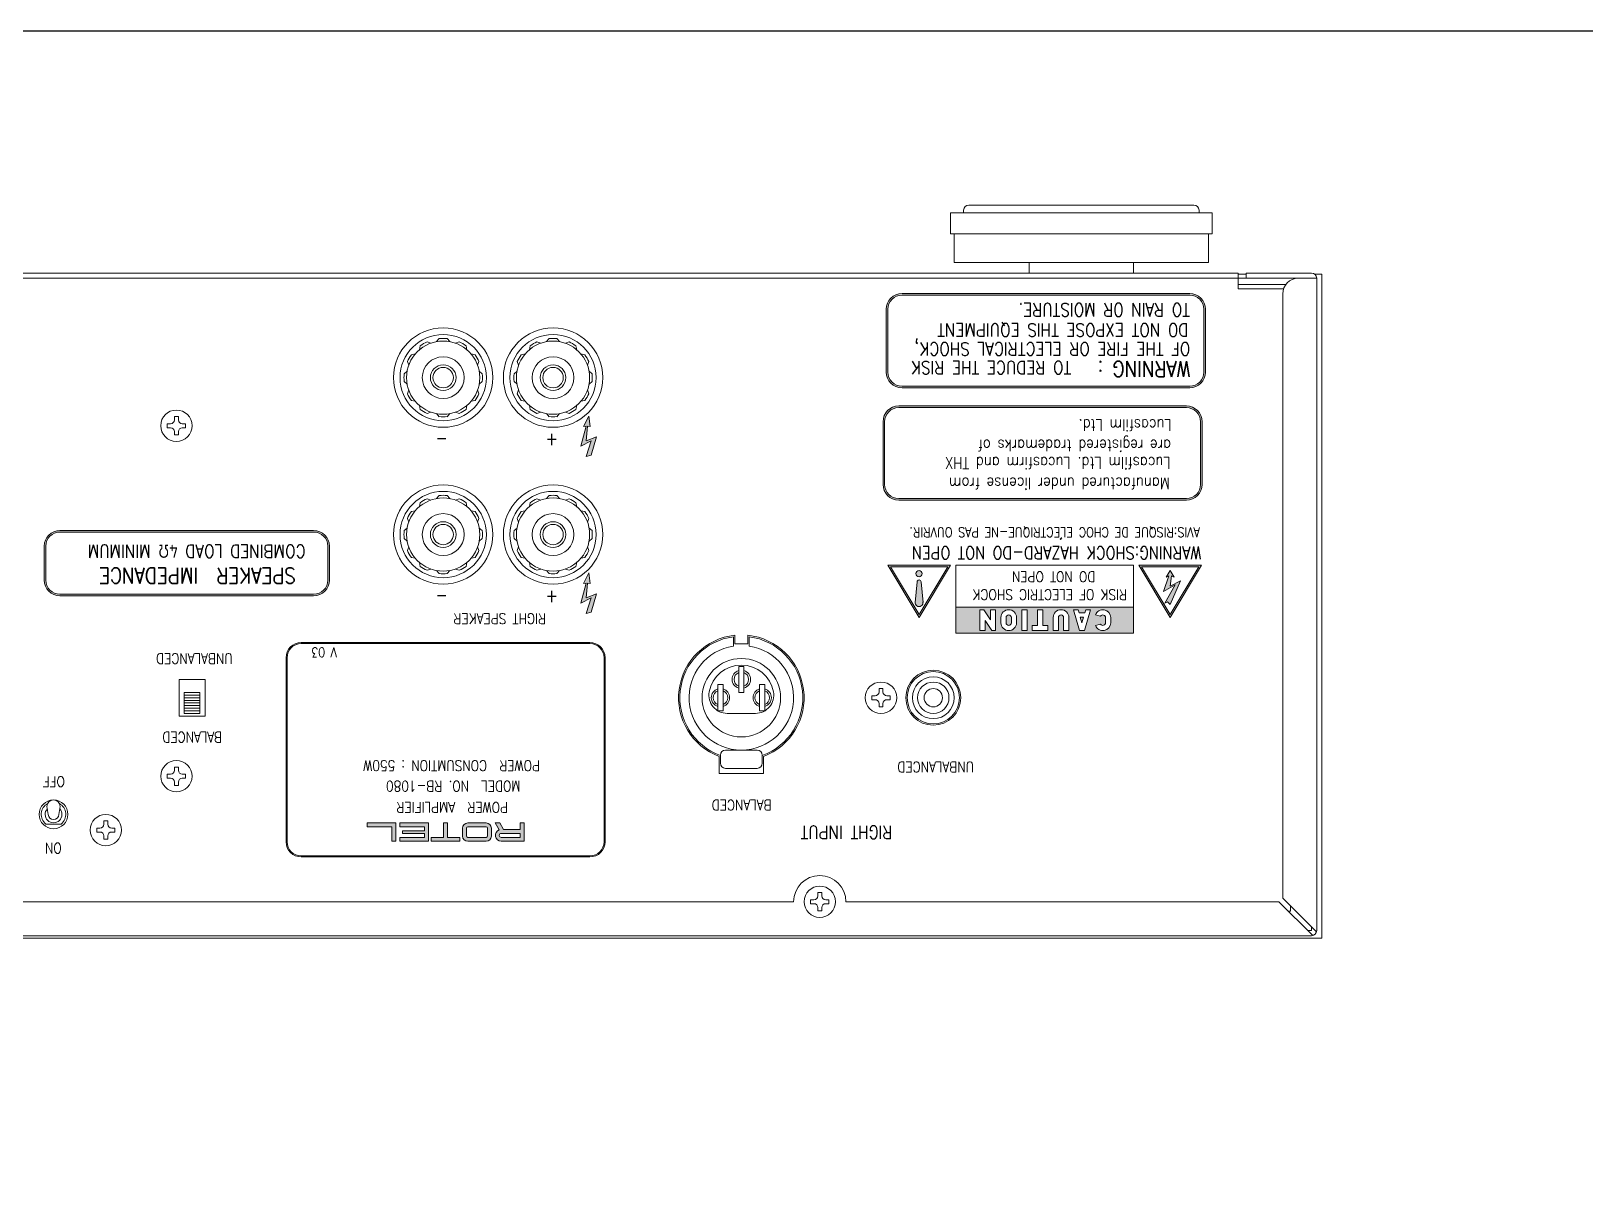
# Model space of a CAD drawing. Header units: millimetres. Extents: x 0 to 1200, y 0 to 900.
# Drawn here: x 462.7 to 759.8, y 681.3 to 900 of the extents above; entities that cross this region are included whole.
import ezdxf

# ---------------------------------------------------------------- set-up
doc = ezdxf.new("R2010")
doc.units = ezdxf.units.MM
for name, color, linetype, lineweight in [('Bottom Chassis', 123, 'Continuous', 13), ('Foot', 2, 'Continuous', 13), ('Hs Panel', 6, 'Continuous', 15), ('Pin Jack', 53, 'Continuous', 13), ('Rear Chassis', 72, 'Continuous', 9), ('Screw', 253, 'Continuous', 13), ('Slide Switch', 40, 'Continuous', 13), ('Speaker Terminal', 135, 'Continuous', 13), ('Title', 7, 'Continuous', 15), ('Upper Cover', 7, 'Continuous', 15)]:
    doc.layers.add(name, color=color, linetype=linetype, lineweight=lineweight)
doc.styles.get("Standard").update_dxf_attribs({"font": 'romans.shx', "width": 0.85, "height": 4, "bigfont": 'bigfont.shx'})

msp = doc.modelspace()

# ---------------------------------------------------------------- hatches: boundary and pattern name
at = {"layer": 'Title', "linetype": 'Continuous'}
h = msp.add_hatch(color=256, dxfattribs=at)
h.paths.add_polyline_path([(684.217, 831.802, 0.4142136), (687.217, 834.802), (687.217, 846.802, 0.4142136), (684.217, 849.802), (629.217, 849.802, 0.4142136), (626.217, 846.802), (626.217, 834.802, 0.4142136), (629.217, 831.802)])
h.paths.add_polyline_path([(629.217, 832.102, -0.4142136), (626.517, 834.802), (626.517, 846.802, -0.4142136), (629.217, 849.502), (684.217, 849.502, -0.4142136), (686.917, 846.802), (686.917, 834.802, -0.4142136), (684.217, 832.102)], flags=16)
h.paths.add_polyline_path([(684.891, 844.823), (648.75, 844.823), (648.75, 848.573), (684.891, 848.573)], flags=8)
h.paths.add_polyline_path([(684.594, 840.971), (631.899, 840.971), (631.899, 844.959), (684.594, 844.959)], flags=8)
h.paths.add_polyline_path([(684.965, 837.341), (627.554, 837.341), (627.554, 841.567), (684.965, 841.567)], flags=8)
h.paths.add_polyline_path([(665.1, 833.785), (628.737, 833.785), (628.737, 837.535), (665.1, 837.535)], flags=8)
h.paths.add_polyline_path([(685.09, 833.142), (665.06, 833.142), (665.06, 837.642), (685.09, 837.642)], flags=8)
for points in [[(567.816, 820.65), (569.816, 821.65), (568.816, 818.65), (569.816, 818.9), (570.816, 822.4), (568.816, 821.65), (569.111, 824.45), (569.611, 824.4), (569.316, 826.4), (568.307, 824.4), (568.807, 824.449)], [(659.447, 802.879), (659.506, 802.819), (659.755, 803.109), (659.737, 803.128)], [(567.816, 790.65), (569.816, 791.65), (568.816, 788.65), (569.816, 788.9), (570.816, 792.4), (568.816, 791.65), (569.111, 794.45), (569.611, 794.4), (569.316, 796.4), (568.307, 794.4), (568.807, 794.449)]]:
    msp.add_hatch(color=7, dxfattribs=at).paths.add_polyline_path(points)
h = msp.add_hatch(color=256, dxfattribs=at)
h.paths.add_polyline_path([(683.594, 810.317, 0.4142136), (686.594, 813.317), (686.594, 825.317, 0.4142136), (683.594, 828.317), (628.594, 828.317, 0.4142136), (625.594, 825.317), (625.594, 813.317, 0.4142136), (628.594, 810.317)])
h.paths.add_polyline_path([(628.594, 810.617, -0.4142136), (625.894, 813.317), (625.894, 825.317, -0.4142136), (628.594, 828.017), (683.594, 828.017, -0.4142136), (686.294, 825.317), (686.294, 813.317, -0.4142136), (683.594, 810.617)], flags=16)
h = msp.add_hatch(color=256, dxfattribs=at)
h.paths.add_polyline_path([(516.734, 792.02, 0.4142136), (519.734, 795.02), (519.734, 801.52, 0.4142136), (516.734, 804.52), (468.234, 804.52, 0.4142136), (465.234, 801.52), (465.234, 795.02, 0.4142136), (468.234, 792.02)])
h.paths.add_polyline_path([(516.734, 792.32, 0.4142136), (519.434, 795.02), (519.434, 801.52, 0.4142136), (516.734, 804.22), (468.234, 804.22, 0.4142136), (465.534, 801.52), (465.534, 795.02, 0.4142136), (468.234, 792.32)], flags=16)
h = msp.add_hatch(color=256, dxfattribs=at)
h.paths.add_polyline_path([(626.482, 797.87), (632.482, 787.87), (638.482, 797.87)])
h.paths.add_polyline_path([(637.952, 797.57), (632.482, 788.453), (627.012, 797.57)], flags=16)
h.paths.add_polyline_path([(633.082, 796.27, -1), (631.882, 796.27, -1)], flags=0)
h.paths.add_polyline_path([(632.857, 794.695), (633.219, 790.86, -1.2083333), (631.745, 790.86), (632.107, 794.695, -1)], flags=0)
h = msp.add_hatch(color=256, dxfattribs=at)
h.paths.add_polyline_path([(633.082, 796.27, 1), (631.882, 796.27, 1)])
h.paths.add_polyline_path([(631.732, 790.72, 1), (633.232, 790.72), (632.857, 794.695, 1), (632.107, 794.695)])
h = msp.add_hatch(color=256, dxfattribs=at)
h.paths.add_polyline_path([(686.482, 797.87), (674.482, 797.87), (680.482, 787.87)])
h.paths.add_polyline_path([(680.482, 788.453), (675.012, 797.57), (685.952, 797.57)], flags=16)
h.paths.add_polyline_path([(680.482, 790.37), (679.982, 790.87), (679.482, 790.62), (681.416, 794.118), (679.232, 792.87), (680.232, 795.87), (679.732, 795.62), (680.482, 796.87), (681.232, 795.62), (680.732, 795.87), (680.482, 793.87), (682.482, 794.87)], flags=0)
h = msp.add_hatch(color=256, dxfattribs=at)
h.paths.add_polyline_path([(673.482, 784.87), (673.482, 789.87), (639.482, 789.87), (639.482, 784.87)])
h.paths.add_polyline_path([(669.12, 786.87, -0.843039), (666.206, 786.37), (667.187, 786.62, 0.767327), (668.12, 786.87), (668.12, 787.87, 0.767327), (667.187, 788.12), (666.206, 788.37, -0.843039), (669.12, 787.87), (669.12, 787.757)], flags=16)
h.paths.add_polyline_path([(664.12, 785.37), (663.12, 785.37), (661.977, 789.37), (662.9, 789.37), (663.072, 788.77), (664.169, 788.77), (664.34, 789.37), (665.263, 789.37)], flags=16)
h.paths.add_polyline_path([(663.94, 787.97), (663.62, 786.85), (663.3, 787.97)], flags=0)
h.paths.add_polyline_path([(661.12, 785.37), (660.12, 785.37), (660.12, 787.87, 1), (659.12, 787.87), (659.12, 785.37), (658.12, 785.37), (658.12, 787.757), (658.12, 787.87, -1), (661.12, 787.87), (661.12, 787.757)], flags=16)
h.paths.add_polyline_path([(657.12, 786.37), (657.12, 785.37), (654.12, 785.37), (654.12, 786.37), (655.12, 786.37), (655.12, 787.757), (655.12, 789.37), (656.12, 789.37), (656.12, 787.757), (656.12, 786.37)], flags=16)
h.paths.add_polyline_path([(653.12, 785.37), (652.12, 785.37), (652.12, 787.757), (652.12, 789.37), (653.12, 789.37), (653.12, 787.757)], flags=16)
h.paths.add_polyline_path([(651.12, 786.87, -1), (648.12, 786.87), (648.12, 787.87, -1), (651.12, 787.87)], flags=16)
h.paths.add_polyline_path([(650.12, 786.87, -1), (649.12, 786.87), (649.12, 787.87, -1), (650.12, 787.87)], flags=0)
h.paths.add_polyline_path([(647.12, 786.932), (647.12, 785.37), (646.37, 785.37), (645.12, 787.314), (645.12, 785.37), (644.12, 785.37), (644.12, 786.932), (644.12, 789.37), (644.87, 789.37), (646.12, 787.425), (646.12, 789.37), (647.12, 789.37)], flags=16)
h = msp.add_hatch(color=256, dxfattribs=at)
edge = h.paths.add_edge_path()
edge.add_arc((569.553, 744.996), 2.9, 270, 360)
edge.add_line((572.453, 744.996), (572.453, 780.196))
edge.add_arc((569.553, 780.196), 2.9, 0, 90)
edge.add_line((569.553, 783.096), (514.353, 783.096))
edge.add_arc((514.353, 780.196), 2.9, 90, 180)
edge.add_line((511.453, 780.196), (511.453, 744.996))
edge.add_arc((514.353, 744.996), 2.9, 180, 270)
edge.add_line((514.353, 742.096), (569.553, 742.096))
edge = h.paths.add_edge_path(flags=16)
edge.add_arc((569.553, 744.996), 2.7, 270, 360)
edge.add_line((572.253, 744.996), (572.253, 780.196))
edge.add_arc((569.553, 780.196), 2.7, 0, 90)
edge.add_line((569.553, 782.896), (514.353, 782.896))
edge.add_arc((514.353, 780.196), 2.7, 90, 180)
edge.add_line((511.653, 780.196), (511.653, 744.996))
edge.add_arc((514.353, 744.996), 2.7, 180, 270)
edge.add_line((514.353, 742.296), (569.553, 742.296))
h = msp.add_hatch(color=256, dxfattribs=at)
h.paths.add_polyline_path([(553.03, 747.346), (552.316, 748.596), (551.453, 748.596), (552.203, 747.281, 0.843039), (552.578, 745.096), (556.953, 745.096), (556.953, 748.596), (556.203, 748.596), (556.203, 747.346)])
h.paths.add_polyline_path([(556.203, 746.596), (556.203, 745.846), (552.578, 745.846, -1), (552.578, 746.596)], flags=16)
h.paths.add_polyline_path([(546.203, 748.596, 0.4142136), (545.203, 747.596), (545.203, 746.096, 0.4142136), (546.203, 745.096), (549.703, 745.096, 0.4142136), (550.703, 746.096), (550.703, 747.596, 0.4142136), (549.703, 748.596)])
h.paths.add_polyline_path([(549.703, 747.846, -0.4142136), (549.953, 747.596), (549.953, 746.096, -0.4142136), (549.703, 745.846), (546.203, 745.846, -0.4142136), (545.953, 746.096), (545.953, 747.596, -0.4142136), (546.203, 747.846)], flags=16)
h.paths.add_polyline_path([(542.328, 748.596), (541.578, 748.596), (541.578, 745.846), (539.203, 745.846), (539.203, 745.096), (544.703, 745.096), (544.703, 745.846), (542.328, 745.846)])
h.paths.add_polyline_path([(537.953, 747.096), (533.703, 747.096), (533.703, 746.596), (537.953, 746.596), (537.953, 745.846), (533.203, 745.846), (533.203, 745.096), (538.703, 745.096), (538.703, 748.596), (533.203, 748.596), (533.203, 747.846), (537.953, 747.846)])
h.paths.add_polyline_path([(531.703, 745.096), (532.453, 745.096), (532.453, 748.596), (526.953, 748.596), (526.953, 747.846), (531.703, 747.846)])

# ---------------------------------------------------------------- linework, layer by layer
msp.add_lwpolyline([(0, 0), (1200, 0), (1200, 900), (0, 900), (0, 0)])
at = {"layer": 'Bottom Chassis'}
for p, q in [((693.498, 852.74), (704.998, 852.74)), ((693.498, 851.54), (702.598, 851.54))]:
    msp.add_line(p, q, dxfattribs=at)
at = {"layer": 'Foot'}
for p, q in [((638.498, 861.24), (638.498, 865.24)), ((638.498, 865.24), (688.498, 865.24)), ((640.998, 865.24), (640.998, 865.74)), ((641.998, 866.74), (684.998, 866.74)), ((685.998, 865.74), (685.998, 865.24)), ((688.498, 865.24), (688.498, 861.24)), ((688.498, 861.24), (638.498, 861.24)), ((639.198, 861.24), (639.198, 855.74)), ((687.798, 855.74), (687.798, 861.24)), ((639.198, 855.74), (687.798, 855.74)), ((653.498, 855.74), (653.498, 853.74)), ((673.498, 853.74), (673.498, 855.74))]:
    msp.add_line(p, q, dxfattribs=at)
for centre, start, end in [((641.998, 865.74), 90, 180), ((684.998, 865.74), 0, 90)]:
    msp.add_arc(centre, 1, start, end, dxfattribs=at)
at = {"layer": 'Hs Panel'}
for p, q in [((694.998, 853.54), (693.498, 853.54)), ((709.498, 853.54), (708.098, 853.54)), ((709.498, 726.54), (709.498, 853.54)), ((277.498, 726.54), (709.498, 726.54))]:
    msp.add_line(p, q, dxfattribs=at)
at = {"layer": 'Pin Jack'}
for p, q in [((596.998, 782.427), (596.998, 784.194)), ((599.998, 782.427), (599.998, 784.194)), ((597.998, 773.54), (597.998, 778.54)), ((597.998, 778.54), (598.998, 778.54)), ((598.998, 778.54), (598.998, 773.54)), ((593.997, 775.04), (593.991, 770.04)), ((594.998, 775.04), (593.998, 775.04)), ((594.998, 770.04), (594.998, 775.04)), ((598.998, 773.54), (597.998, 773.54)), ((602.998, 775.04), (601.998, 775.04)), ((601.998, 775.04), (601.998, 770.04)), ((602.998, 770.036), (602.998, 775.04)), ((593.998, 770.036), (594.998, 770.04)), ((601.202, 769.54), (595.794, 769.54)), ((601.998, 770.04), (602.998, 770.036)), ((594.498, 760.04), (594.498, 761.54)), ((595.498, 762.54), (601.498, 762.54)), ((602.498, 761.54), (602.498, 760.04)), ((601.498, 759.04), (595.498, 759.04)), ((465.998, 750.24), (465.748, 751.74)), ((467.998, 750.24), (468.248, 751.74)), ((465.549, 748.39), (468.447, 748.39))]:
    msp.add_line(p, q, dxfattribs=at)
for centre, radius in [((598.498, 772.54), 7.5), ((635.198, 772.54), 5), ((635.198, 772.54), 4), ((635.198, 772.54), 3), ((635.198, 772.54), 1.75)]:
    msp.add_circle(centre, radius, dxfattribs=at)
for centre, radius, start, end in [((598.498, 772.54), 11.75, 97.33437, 250.0972), ((598.498, 772.54), 10, 98.62693, 81.37307), ((598.498, 772.54), 11.75, 289.9028, 82.66563), ((598.498, 772.54), 6.25, 10.47568, 169.52432), ((598.498, 776.04), 1.75, 106.60155, 253.39845), ((598.498, 776.04), 1.4, 110.92483, 249.07517), ((598.498, 776.04), 1.75, 286.60155, 73.39845), ((598.498, 776.04), 1.4, 290.92483, 69.07517), ((595.794, 773.04), 3.5, 169.52432, 270), ((594.498, 772.54), 1.75, 106.67362, 253.19386), ((594.498, 772.54), 1.4, 111.03601, 248.83146), ((594.498, 772.54), 1.75, 286.60155, 73.39845), ((594.498, 772.54), 1.4, 290.92483, 69.07517), ((602.498, 772.54), 1.75, 106.60155, 253.39845), ((602.498, 772.54), 1.4, 110.92483, 249.07517), ((601.202, 773.04), 3.5, 270, 10.47568), ((602.498, 772.54), 1.75, 286.60155, 73.39845), ((602.498, 772.54), 1.4, 290.92483, 69.07517), ((595.498, 761.54), 1, 90, 180), ((601.498, 761.54), 1, 360, 90), ((595.498, 760.04), 1, 180, 270), ((601.498, 760.04), 1, 270, 0), ((466.998, 750.24), 2.35, 118.2548, 231.92777), ((466.998, 751.74), 1.25, 0, 180), ((466.998, 750.24), 2.35, 308.07223, 61.7452), ((466.998, 750.24), 1.6, 137.52304, 42.47696), ((466.998, 750.24), 1, 180, 0)]:
    msp.add_arc(centre, radius, start, end, dxfattribs=at)
at = {"layer": 'Rear Chassis'}
for p, q in [((693.498, 853.74), (293.498, 853.74)), ((693.498, 852.74), (293.498, 852.74)), ((693.498, 850.74), (693.498, 853.74)), ((702.17, 850.74), (693.498, 850.74)), ((597.248, 784.475), (597.248, 782.84)), ((599.748, 782.84), (599.748, 784.475)), ((597.248, 782.84), (599.748, 782.84)), ((490.998, 769.04), (490.998, 776.04)), ((490.998, 776.04), (495.998, 776.04)), ((495.998, 776.04), (495.998, 769.04)), ((495.998, 769.04), (490.998, 769.04)), ((594.248, 761.318), (594.248, 758.04)), ((602.748, 758.04), (602.748, 761.318)), ((594.248, 758.04), (602.748, 758.04)), ((703.091, 731.74), (703.498, 731.74)), ((703.498, 731.74), (703.498, 732.747))]:
    msp.add_line(p, q, dxfattribs=at)
for centre, radius in [((635.198, 772.54), 5.25), ((466.998, 750.24), 2.75)]:
    msp.add_circle(centre, radius, dxfattribs=at)
for start, end in [(95.97916, 249.25762), (290.74238, 84.02084)]:
    msp.add_arc((598.498, 772.54), 12, start, end, dxfattribs=at)
at = {"layer": 'Screw'}
for p, q in [((490.123, 825.665), (490.123, 826.29)), ((490.123, 826.29), (490.873, 826.29)), ((490.873, 826.29), (490.873, 825.665)), ((488.748, 824.165), (488.748, 824.915)), ((488.748, 824.915), (489.373, 824.915)), ((489.373, 824.165), (488.748, 824.165)), ((490.123, 822.79), (490.123, 823.415)), ((490.873, 823.415), (490.873, 822.79)), ((491.623, 824.915), (492.248, 824.915)), ((492.248, 824.165), (491.623, 824.165)), ((492.248, 824.915), (492.248, 824.165)), ((490.873, 822.79), (490.123, 822.79)), ((623.448, 772.165), (623.448, 772.915)), ((623.448, 772.915), (624.073, 772.915)), ((624.823, 773.665), (624.823, 774.29)), ((624.823, 774.29), (625.573, 774.29)), ((625.573, 774.29), (625.573, 773.665)), ((626.323, 772.915), (626.948, 772.915)), ((626.948, 772.915), (626.948, 772.165)), ((624.073, 772.165), (623.448, 772.165)), ((624.823, 770.79), (624.823, 771.415)), ((625.573, 770.79), (624.823, 770.79)), ((625.573, 771.415), (625.573, 770.79)), ((626.948, 772.165), (626.323, 772.165)), ((488.748, 757.165), (488.748, 757.915)), ((488.748, 757.915), (489.373, 757.915)), ((490.123, 758.665), (490.123, 759.29)), ((490.123, 759.29), (490.873, 759.29)), ((490.873, 759.29), (490.873, 758.665)), ((491.623, 757.915), (492.248, 757.915)), ((492.248, 757.915), (492.248, 757.165)), ((489.373, 757.165), (488.748, 757.165)), ((490.123, 755.79), (490.123, 756.415)), ((490.873, 755.79), (490.123, 755.79)), ((490.873, 756.415), (490.873, 755.79)), ((492.248, 757.165), (491.623, 757.165)), ((476.623, 748.365), (476.623, 748.99)), ((476.623, 748.99), (477.373, 748.99)), ((477.373, 748.99), (477.373, 748.365)), ((475.248, 746.865), (475.248, 747.615)), ((475.248, 747.615), (475.873, 747.615)), ((475.873, 746.865), (475.248, 746.865)), ((476.623, 745.49), (476.623, 746.115)), ((477.373, 746.115), (477.373, 745.49)), ((478.123, 747.615), (478.748, 747.615)), ((478.748, 746.865), (478.123, 746.865)), ((478.748, 747.615), (478.748, 746.865)), ((477.373, 745.49), (476.623, 745.49)), ((611.748, 733.165), (611.748, 733.915)), ((611.748, 733.915), (612.373, 733.915)), ((613.123, 734.665), (613.123, 735.29)), ((613.123, 735.29), (613.873, 735.29)), ((613.873, 735.29), (613.873, 734.665)), ((614.623, 733.915), (615.248, 733.915)), ((615.248, 733.915), (615.248, 733.165)), ((612.373, 733.165), (611.748, 733.165)), ((613.123, 731.79), (613.123, 732.415)), ((613.873, 731.79), (613.123, 731.79)), ((613.873, 732.415), (613.873, 731.79)), ((615.248, 733.165), (614.623, 733.165))]:
    msp.add_line(p, q, dxfattribs=at)
for centre in [(490.498, 824.54), (625.198, 772.54), (490.498, 757.54), (476.998, 747.24), (613.498, 733.54)]:
    msp.add_circle(centre, 3, dxfattribs=at)
for centre, start, end in [((489.373, 825.665), 270, 0), ((489.373, 823.415), 0, 90), ((491.623, 825.665), 180, 270), ((491.623, 823.415), 90, 180), ((624.073, 773.665), 270, 0), ((626.323, 773.665), 180, 270), ((624.073, 771.415), 0, 90), ((626.323, 771.415), 90, 180), ((489.373, 758.665), 270, 0), ((491.623, 758.665), 180, 270), ((489.373, 756.415), 0, 90), ((491.623, 756.415), 90, 180), ((475.873, 748.365), 270, 0), ((475.873, 746.115), 0, 90), ((478.123, 748.365), 180, 270), ((478.123, 746.115), 90, 180), ((612.373, 734.665), 270, 0), ((614.623, 734.665), 180, 270), ((612.373, 732.415), 0, 90), ((614.623, 732.415), 90, 180)]:
    msp.add_arc(centre, 0.75, start, end, dxfattribs=at)
at = {"layer": 'Slide Switch'}
for p, q in [((491.998, 769.54), (491.998, 773.54)), ((491.998, 773.54), (494.998, 773.54)), ((491.998, 773.04), (494.998, 773.04)), ((491.998, 772.54), (494.998, 772.54)), ((494.998, 773.54), (494.998, 769.54)), ((491.998, 772.04), (494.998, 772.04)), ((491.998, 771.54), (494.998, 771.54)), ((491.998, 771.04), (494.998, 771.04)), ((491.998, 770.54), (494.998, 770.54)), ((494.998, 770.04), (491.998, 770.04)), ((494.998, 769.54), (491.998, 769.54))]:
    msp.add_line(p, q, dxfattribs=at)
at = {"layer": 'Speaker Terminal'}
for p, q in [((540.748, 841.202), (540.248, 840.627)), ((542.248, 841.202), (542.748, 840.627)), ((561.748, 841.202), (561.248, 840.627)), ((563.248, 841.202), (563.748, 840.627)), ((535.411, 838.121), (536.158, 838.266)), ((537.117, 839.828), (536.972, 839.08)), ((538.417, 840.578), (539.137, 840.33)), ((544.58, 840.578), (543.859, 840.33)), ((545.879, 839.828), (546.024, 839.08)), ((547.586, 838.121), (546.838, 838.266)), ((556.411, 838.121), (557.158, 838.266)), ((558.117, 839.828), (557.972, 839.08)), ((559.417, 840.578), (560.137, 840.33)), ((565.58, 840.578), (564.859, 840.33)), ((566.879, 839.828), (567.024, 839.08)), ((568.586, 838.121), (567.838, 838.266)), ((534.036, 834.49), (534.611, 834.99)), ((534.661, 836.822), (534.908, 836.101)), ((548.336, 836.822), (548.088, 836.101)), ((548.961, 834.49), (548.386, 834.99)), ((555.036, 834.49), (555.611, 834.99)), ((555.661, 836.822), (555.908, 836.101)), ((569.336, 836.822), (569.088, 836.101)), ((569.961, 834.49), (569.386, 834.99)), ((534.036, 832.99), (534.611, 832.49)), ((548.386, 832.49), (548.961, 832.99)), ((555.036, 832.99), (555.611, 832.49)), ((569.386, 832.49), (569.961, 832.99)), ((534.908, 831.379), (534.661, 830.658)), ((535.411, 829.359), (536.158, 829.214)), ((547.586, 829.359), (546.838, 829.214)), ((548.336, 830.658), (548.088, 831.379)), ((555.908, 831.379), (555.661, 830.658)), ((556.411, 829.359), (557.158, 829.214)), ((568.586, 829.359), (567.838, 829.214)), ((569.336, 830.658), (569.088, 831.379)), ((537.117, 827.652), (536.972, 828.4)), ((538.417, 826.902), (539.137, 827.15)), ((540.748, 826.277), (540.248, 826.852)), ((542.248, 826.277), (542.748, 826.852)), ((544.58, 826.902), (543.859, 827.15)), ((545.879, 827.652), (546.024, 828.4)), ((558.117, 827.652), (557.972, 828.4)), ((559.417, 826.902), (560.137, 827.15)), ((561.748, 826.277), (561.248, 826.852)), ((563.248, 826.277), (563.748, 826.852)), ((565.58, 826.902), (564.859, 827.15)), ((566.879, 827.652), (567.024, 828.4)), ((540.748, 811.202), (540.248, 810.627)), ((542.248, 811.202), (542.748, 810.627)), ((561.748, 811.202), (561.248, 810.627)), ((563.248, 811.202), (563.748, 810.627)), ((535.411, 808.121), (536.158, 808.266)), ((537.117, 809.828), (536.972, 809.08)), ((538.417, 810.578), (539.137, 810.33)), ((544.58, 810.578), (543.859, 810.33)), ((545.879, 809.828), (546.024, 809.08)), ((547.586, 808.121), (546.838, 808.266)), ((556.411, 808.121), (557.158, 808.266)), ((558.117, 809.828), (557.972, 809.08)), ((559.417, 810.578), (560.137, 810.33)), ((565.58, 810.578), (564.859, 810.33)), ((566.879, 809.828), (567.024, 809.08)), ((568.586, 808.121), (567.838, 808.266)), ((534.661, 806.822), (534.908, 806.101)), ((548.336, 806.822), (548.088, 806.101)), ((555.661, 806.822), (555.908, 806.101)), ((569.336, 806.822), (569.088, 806.101)), ((534.036, 804.49), (534.611, 804.99)), ((534.036, 802.99), (534.611, 802.49)), ((548.961, 804.49), (548.386, 804.99)), ((548.386, 802.49), (548.961, 802.99)), ((555.036, 804.49), (555.611, 804.99)), ((555.036, 802.99), (555.611, 802.49)), ((569.961, 804.49), (569.386, 804.99)), ((569.386, 802.49), (569.961, 802.99)), ((534.908, 801.379), (534.661, 800.658)), ((535.411, 799.359), (536.158, 799.214)), ((547.586, 799.359), (546.838, 799.214)), ((548.336, 800.658), (548.088, 801.379)), ((555.908, 801.379), (555.661, 800.658)), ((556.411, 799.359), (557.158, 799.214)), ((568.586, 799.359), (567.838, 799.214)), ((569.336, 800.658), (569.088, 801.379)), ((537.117, 797.652), (536.972, 798.4)), ((538.417, 796.902), (539.137, 797.15)), ((540.748, 796.277), (540.248, 796.852)), ((542.248, 796.277), (542.748, 796.852)), ((544.58, 796.902), (543.859, 797.15)), ((545.879, 797.652), (546.024, 798.4)), ((558.117, 797.652), (557.972, 798.4)), ((559.417, 796.902), (560.137, 797.15)), ((561.748, 796.277), (561.248, 796.852)), ((563.248, 796.277), (563.748, 796.852)), ((565.58, 796.902), (564.859, 797.15)), ((566.879, 797.652), (567.024, 798.4))]:
    msp.add_line(p, q, dxfattribs=at)
for centre, radius in [((541.498, 833.74), 9.5), ((541.498, 833.74), 8.25), ((541.498, 833.74), 7), ((562.498, 833.74), 9.5), ((562.498, 833.74), 8.25), ((562.498, 833.74), 7), ((541.498, 833.74), 4), ((541.498, 833.74), 2.45), ((541.498, 833.74), 1.95), ((562.498, 833.74), 4), ((562.498, 833.74), 2.45), ((562.498, 833.74), 1.95), ((541.498, 803.74), 9.5), ((541.498, 803.74), 8.25), ((562.498, 803.74), 9.5), ((562.498, 803.74), 8.25), ((541.498, 803.74), 7), ((562.498, 803.74), 7), ((541.498, 803.74), 4), ((541.498, 803.74), 2.45), ((541.498, 803.74), 1.95), ((562.498, 803.74), 4), ((562.498, 803.74), 2.45), ((562.498, 803.74), 1.95)]:
    msp.add_circle(centre, radius, dxfattribs=at)
for centre, start, end in [((541.498, 833.74), 84.26083, 95.73917), ((562.498, 833.74), 84.26083, 95.73917), ((541.498, 833.74), 144.26083, 155.73917), ((541.498, 833.74), 114.26083, 125.73917), ((541.498, 833.74), 54.26083, 65.73917), ((541.498, 833.74), 24.26083, 35.73917), ((562.498, 833.74), 144.26083, 155.73917), ((562.498, 833.74), 114.26083, 125.73917), ((562.498, 833.74), 54.26083, 65.73917), ((562.498, 833.74), 24.26083, 35.73917), ((541.498, 833.74), 174.26083, 185.73917), ((541.498, 833.74), 354.26083, 5.73917), ((562.498, 833.74), 174.26083, 185.73917), ((562.498, 833.74), 354.26083, 5.73917), ((541.498, 833.74), 204.26083, 215.73917), ((541.498, 833.74), 324.26083, 335.73917), ((562.498, 833.74), 204.26083, 215.73917), ((562.498, 833.74), 324.26083, 335.73917), ((541.498, 833.74), 234.26083, 245.73917), ((541.498, 833.74), 264.26083, 275.73917), ((541.498, 833.74), 294.26083, 305.73917), ((562.498, 833.74), 234.26083, 245.73917), ((562.498, 833.74), 264.26083, 275.73917), ((562.498, 833.74), 294.26083, 305.73917), ((541.498, 803.74), 84.26083, 95.73917), ((562.498, 803.74), 84.26083, 95.73917), ((541.498, 803.74), 144.26083, 155.73917), ((541.498, 803.74), 114.26083, 125.73917), ((541.498, 803.74), 54.26083, 65.73917), ((541.498, 803.74), 24.26083, 35.73917), ((562.498, 803.74), 144.26083, 155.73917), ((562.498, 803.74), 114.26083, 125.73917), ((562.498, 803.74), 54.26083, 65.73917), ((562.498, 803.74), 24.26083, 35.73917), ((541.498, 803.74), 174.26083, 185.73917), ((541.498, 803.74), 354.26083, 5.73917), ((562.498, 803.74), 174.26083, 185.73917), ((562.498, 803.74), 354.26083, 5.73917), ((541.498, 803.74), 204.26083, 215.73917), ((541.498, 803.74), 324.26083, 335.73917), ((562.498, 803.74), 204.26083, 215.73917), ((562.498, 803.74), 324.26083, 335.73917), ((541.498, 803.74), 234.26083, 245.73917), ((541.498, 803.74), 264.26083, 275.73917), ((541.498, 803.74), 294.26083, 305.73917), ((562.498, 803.74), 234.26083, 245.73917), ((562.498, 803.74), 264.26083, 275.73917), ((562.498, 803.74), 294.26083, 305.73917)]:
    msp.add_arc(centre, 7.5, start, end, dxfattribs=at)
at = {"layer": 'Title', "linetype": 'Continuous'}
for p, q in [((629.217, 849.802), (684.217, 849.802)), ((626.217, 834.802), (626.217, 846.802)), ((626.517, 834.802), (626.517, 846.802)), ((629.217, 849.502), (684.217, 849.502)), ((686.917, 846.802), (686.917, 834.802)), ((687.217, 846.802), (687.217, 834.802)), ((684.217, 832.102), (629.217, 832.102)), ((684.217, 831.802), (629.217, 831.802)), ((628.594, 828.317), (683.594, 828.317)), ((628.594, 828.017), (683.594, 828.017)), ((625.594, 813.317), (625.594, 825.317)), ((625.894, 813.317), (625.894, 825.317)), ((686.294, 825.317), (686.294, 813.317)), ((686.594, 825.317), (686.594, 813.317)), ((683.594, 810.617), (628.594, 810.617)), ((683.594, 810.317), (628.594, 810.317)), ((468.234, 804.52), (516.734, 804.52)), ((468.234, 804.22), (516.734, 804.22)), ((465.234, 795.02), (465.234, 801.52)), ((465.534, 795.02), (465.534, 801.52)), ((519.434, 801.52), (519.434, 795.02)), ((519.734, 801.52), (519.734, 795.02)), ((632.482, 787.87), (626.482, 797.87)), ((638.482, 797.87), (626.482, 797.87)), ((632.482, 788.453), (627.012, 797.57)), ((637.952, 797.57), (627.012, 797.57)), ((638.482, 797.87), (632.482, 787.87)), ((637.952, 797.57), (632.482, 788.453)), ((673.482, 797.87), (639.482, 797.87)), ((639.482, 797.87), (639.482, 784.87)), ((673.482, 784.87), (673.482, 797.87)), ((680.482, 787.87), (674.482, 797.87)), ((686.482, 797.87), (674.482, 797.87)), ((680.482, 788.453), (675.012, 797.57)), ((685.952, 797.57), (675.012, 797.57)), ((679.732, 795.62), (680.482, 796.87)), ((686.482, 797.87), (680.482, 787.87)), ((685.952, 797.57), (680.482, 788.453)), ((681.232, 795.62), (680.482, 796.87)), ((632.107, 794.695), (631.732, 790.72)), ((632.857, 794.695), (633.232, 790.72)), ((680.232, 795.87), (679.232, 792.87)), ((681.416, 794.118), (679.232, 792.87)), ((681.416, 794.118), (679.482, 790.62)), ((680.232, 795.87), (679.732, 795.62)), ((680.732, 795.87), (680.482, 793.87)), ((682.482, 794.87), (680.482, 793.87)), ((682.482, 794.87), (680.482, 790.37)), ((680.732, 795.87), (681.232, 795.62)), ((516.734, 792.32), (468.234, 792.32)), ((516.734, 792.02), (468.234, 792.02)), ((679.982, 790.87), (679.482, 790.62)), ((680.482, 790.37), (679.982, 790.87)), ((639.482, 789.87), (673.482, 789.87)), ((644.12, 789.37), (644.12, 786.932)), ((644.87, 789.37), (644.12, 789.37)), ((646.12, 787.425), (644.87, 789.37)), ((646.37, 785.37), (645.12, 787.314)), ((645.12, 785.37), (645.12, 787.314)), ((646.12, 789.37), (646.12, 787.425)), ((647.12, 789.37), (646.12, 789.37)), ((647.12, 789.37), (647.12, 786.932)), ((648.12, 787.87), (648.12, 786.87)), ((649.12, 787.87), (649.12, 786.87)), ((650.12, 787.87), (650.12, 786.87)), ((651.12, 787.87), (651.12, 786.87)), ((652.12, 787.757), (652.12, 789.37)), ((652.12, 789.37), (653.12, 789.37)), ((652.12, 785.37), (652.12, 787.757)), ((653.12, 789.37), (653.12, 787.757)), ((653.12, 787.757), (653.12, 785.37)), ((655.12, 787.757), (655.12, 789.37)), ((655.12, 789.37), (656.12, 789.37)), ((655.12, 786.37), (655.12, 787.757)), ((656.12, 789.37), (656.12, 787.757)), ((656.12, 787.757), (656.12, 786.37)), ((658.12, 787.757), (658.12, 787.87)), ((658.12, 785.37), (658.12, 787.757)), ((659.12, 787.87), (659.12, 785.37)), ((660.12, 787.87), (660.12, 785.37)), ((661.12, 787.87), (661.12, 787.757)), ((661.12, 787.757), (661.12, 785.37)), ((662.9, 789.37), (661.977, 789.37)), ((663.12, 785.37), (661.977, 789.37)), ((663.072, 788.77), (662.9, 789.37)), ((663.072, 788.77), (664.169, 788.77)), ((663.62, 786.85), (663.3, 787.97)), ((663.3, 787.97), (663.94, 787.97)), ((663.94, 787.97), (663.62, 786.85)), ((665.263, 789.37), (664.12, 785.37)), ((664.34, 789.37), (664.169, 788.77)), ((665.263, 789.37), (664.34, 789.37)), ((667.187, 788.12), (666.206, 788.37)), ((668.12, 787.87), (668.12, 786.87)), ((669.12, 787.87), (669.12, 787.757)), ((669.12, 787.757), (669.12, 786.87)), ((639.482, 784.87), (673.482, 784.87)), ((644.12, 786.932), (644.12, 785.37)), ((644.12, 785.37), (645.12, 785.37)), ((647.12, 785.37), (646.37, 785.37)), ((647.12, 786.932), (647.12, 785.37)), ((653.12, 785.37), (652.12, 785.37)), ((654.12, 786.37), (655.12, 786.37)), ((654.12, 785.37), (654.12, 786.37)), ((657.12, 785.37), (654.12, 785.37)), ((656.12, 786.37), (657.12, 786.37)), ((657.12, 786.37), (657.12, 785.37)), ((659.12, 785.37), (658.12, 785.37)), ((661.12, 785.37), (660.12, 785.37)), ((664.12, 785.37), (663.12, 785.37)), ((667.187, 786.62), (666.206, 786.37)), ((569.553, 783.096), (514.353, 783.096)), ((569.553, 782.896), (514.353, 782.896)), ((511.453, 744.996), (511.453, 780.196)), ((511.653, 744.996), (511.653, 780.196)), ((572.253, 744.996), (572.253, 780.196)), ((572.453, 744.996), (572.453, 780.196)), ((532.453, 748.596), (526.953, 748.596)), ((526.953, 748.596), (526.953, 747.846)), ((526.953, 747.846), (531.703, 747.846)), ((531.703, 747.846), (531.703, 745.096)), ((532.453, 745.096), (532.453, 748.596)), ((538.703, 748.596), (533.203, 748.596)), ((533.203, 748.596), (533.203, 747.846)), ((533.203, 747.846), (537.953, 747.846)), ((533.203, 745.846), (533.203, 745.096)), ((537.953, 745.846), (533.203, 745.846)), ((537.953, 747.096), (533.703, 747.096)), ((533.703, 747.096), (533.703, 746.596)), ((533.703, 746.596), (537.953, 746.596)), ((537.953, 747.846), (537.953, 747.096)), ((537.953, 746.596), (537.953, 745.846)), ((538.703, 745.096), (538.703, 748.596)), ((539.203, 745.096), (539.203, 745.846)), ((539.203, 745.846), (541.578, 745.846)), ((541.578, 748.596), (542.328, 748.596)), ((541.578, 745.846), (541.578, 748.596)), ((542.328, 748.596), (542.328, 745.846)), ((542.328, 745.846), (544.703, 745.846)), ((544.703, 745.846), (544.703, 745.096)), ((545.203, 746.096), (545.203, 747.596)), ((545.953, 746.096), (545.953, 747.596)), ((546.203, 748.596), (549.703, 748.596)), ((546.203, 747.846), (549.703, 747.846)), ((549.703, 745.846), (546.203, 745.846)), ((549.953, 747.596), (549.953, 746.096)), ((550.703, 747.596), (550.703, 746.096)), ((552.203, 747.281), (551.453, 748.596)), ((552.316, 748.596), (551.453, 748.596)), ((553.03, 747.346), (552.316, 748.596)), ((556.203, 746.596), (552.578, 746.596)), ((552.578, 745.846), (556.203, 745.846)), ((556.203, 747.346), (553.03, 747.346)), ((556.953, 748.596), (556.203, 748.596)), ((556.203, 748.596), (556.203, 747.346)), ((556.203, 745.846), (556.203, 746.596)), ((556.953, 745.096), (556.953, 748.596)), ((531.703, 745.096), (532.453, 745.096)), ((533.203, 745.096), (538.703, 745.096)), ((544.703, 745.096), (539.203, 745.096)), ((549.703, 745.096), (546.203, 745.096)), ((552.578, 745.096), (556.953, 745.096)), ((569.553, 742.296), (514.353, 742.296)), ((569.553, 742.096), (514.353, 742.096))]:
    msp.add_line(p, q, dxfattribs=at)
at = {"layer": 'Title', "color": 7, "linetype": 'Continuous'}
for p, q in [((568.307, 824.4), (569.316, 826.4)), ((569.611, 824.4), (569.316, 826.4)), ((568.807, 824.449), (567.816, 820.65)), ((568.816, 824.45), (568.307, 824.4)), ((569.111, 824.45), (568.816, 821.65)), ((569.111, 824.45), (569.611, 824.4)), ((569.816, 821.65), (567.816, 820.65)), ((570.816, 822.4), (568.816, 821.65)), ((569.816, 821.65), (568.816, 818.65)), ((570.816, 822.4), (569.816, 818.9)), ((569.816, 818.9), (568.816, 818.65)), ((659.737, 803.128), (659.447, 802.879)), ((659.506, 802.819), (659.447, 802.879)), ((659.755, 803.109), (659.506, 802.819)), ((659.755, 803.109), (659.737, 803.128)), ((568.307, 794.4), (569.316, 796.4)), ((569.611, 794.4), (569.316, 796.4)), ((568.807, 794.449), (567.816, 790.65)), ((568.816, 794.45), (568.307, 794.4)), ((569.111, 794.45), (568.816, 791.65)), ((569.111, 794.45), (569.611, 794.4)), ((569.816, 791.65), (567.816, 790.65)), ((570.816, 792.4), (568.816, 791.65)), ((569.816, 791.65), (568.816, 788.65)), ((570.816, 792.4), (569.816, 788.9)), ((569.816, 788.9), (568.816, 788.65))]:
    msp.add_line(p, q, dxfattribs=at)
at = {"layer": 'Title', "linetype": 'Continuous'}
msp.add_circle((632.482, 796.27), 0.6, dxfattribs=at)
for centre, radius, start, end in [((629.217, 846.802), 3, 90, 180), ((684.217, 846.802), 3, 0, 90), ((629.217, 846.802), 2.7, 90, 180), ((684.217, 846.802), 2.7, 0, 90), ((629.217, 834.802), 3, 180, 270), ((629.217, 834.802), 2.7, 180, 270), ((684.217, 834.802), 2.7, 270, 0), ((684.217, 834.802), 3, 270, 0), ((628.594, 825.317), 3, 90, 180), ((628.594, 825.317), 2.7, 90, 180), ((683.594, 825.317), 3, 0, 90), ((683.594, 825.317), 2.7, 0, 90), ((628.594, 813.317), 3, 180, 270), ((628.594, 813.317), 2.7, 180, 270), ((683.594, 813.317), 2.7, 270, 0), ((683.594, 813.317), 3, 270, 0), ((468.234, 801.52), 3, 90, 180), ((468.234, 801.52), 2.7, 90, 180), ((516.734, 801.52), 3, 0, 90), ((516.734, 801.52), 2.7, 0, 90), ((468.234, 795.02), 3, 180, 270), ((468.234, 795.02), 2.7, 180, 270), ((516.734, 795.02), 3, 270, 0), ((516.734, 795.02), 2.7, 270, 0), ((632.482, 794.695), 0.375, 0, 180), ((632.482, 790.72), 0.75, 169.22138, 10.77862), ((649.62, 787.87), 1.5, 0, 180), ((649.62, 787.87), 0.5, 0, 180), ((659.62, 787.87), 1.5, 0, 180), ((659.62, 787.87), 0.5, 0, 180), ((667.62, 787.87), 1.5, 0, 160.52878), ((667.62, 787.87), 0.5, 0, 150), ((649.62, 786.87), 1.5, 180, 0), ((649.62, 786.87), 0.5, 180, 0), ((667.62, 786.87), 1.5, 199.47122, 0), ((667.62, 786.87), 0.5, 210, 0), ((514.353, 780.196), 2.9, 90, 180), ((514.353, 780.196), 2.7, 90, 180), ((569.553, 780.196), 2.9, 0, 90), ((569.553, 780.196), 2.7, 0, 90), ((546.203, 747.596), 1, 90, 180), ((546.203, 746.096), 1, 180, 270), ((546.203, 747.596), 0.25, 90, 180), ((546.203, 746.096), 0.25, 180, 270), ((549.703, 747.596), 1, 0, 90), ((549.703, 747.596), 0.25, 0, 90), ((549.703, 746.096), 0.25, 270, 0), ((549.703, 746.096), 1, 270, 0), ((552.578, 746.221), 1.125, 109.47122, 270), ((552.578, 746.221), 0.375, 90, 270), ((514.353, 744.996), 2.9, 180, 270), ((514.353, 744.996), 2.7, 180, 270), ((569.553, 744.996), 2.7, 270, 0), ((569.553, 744.996), 2.9, 270, 0)]:
    msp.add_arc(centre, radius, start, end, dxfattribs=at)
at = {"layer": 'Upper Cover'}
for p, q in [((694.998, 852.74), (694.998, 853.74)), ((694.998, 853.74), (707.498, 853.74)), ((708.498, 852.74), (694.998, 852.74)), ((708.498, 852.74), (708.498, 728.04)), ((701.998, 734.247), (701.998, 849.74)), ((701.998, 734.247), (708.464, 727.781)), ((378.498, 733.54), (608.498, 733.54)), ((618.498, 733.54), (701.291, 733.54)), ((701.291, 733.54), (707.757, 727.074)), ((707.498, 728.04), (706.791, 728.04)), ((707.498, 728.747), (707.498, 728.04)), ((707.498, 727.04), (279.498, 727.04))]:
    msp.add_line(p, q, dxfattribs=at)
for centre, radius, start, end in [((704.998, 849.74), 3, 90, 180), ((707.498, 852.74), 1, 0, 90), ((613.498, 733.54), 5, 0, 180), ((707.498, 728.04), 1, 270, 0)]:
    msp.add_arc(centre, radius, start, end, dxfattribs=at)

# ---------------------------------------------------------------- texts
at = {"layer": 'Title', "color": 7, "linetype": 'Continuous', "attachment_point": 1, "rotation": 180}
for s, insert, char_height, width in [('TO RAIN OR MOISTURE.', (684.266, 845.448), 2.5, 55.8134), ('DO NOT EXPOSE THIS EQUIPMENT', (683.969, 841.596), 2.5, 56.8511), ('OF THE FIRE OR ELECTRICAL SHOCK,', (684.34, 837.966), 2.5, 57.1476), ('  TO REDUCE THE RISK', (664.475, 834.41), 2.5, 40.7668), ('WARNING :', (684.34, 833.892), 3, 24.0895), ('+', (563.449, 820.479), 2.5, 2.8267), ('-', (542.398, 820.613), 2.5, 2.1483), ('AVIS:RISQUE DE CHOC ELECTRIQUE-NE PAS OUVRIR.', (686.173, 803.258), 1.85, 61.4449), ('WARNING:SHOCK HAZARD-DO NOT OPEN', (686.482, 799.026), 2.4, 61.8269), ('DO NOT OPEN', (666.173, 794.669), 2, 23.4071), ('RISK OF ELECTRIC SHOCK', (672.259, 791.238), 2, 33.004), ('-', (542.398, 790.613), 2.5, 2.1483), ('+', (563.449, 790.479), 2.5, 2.8267), ('RIGHT SPEAKER', (561.151, 786.666), 2, 21.1617), ('POWER  CONSUMTION : 550W', (560.015, 758.545), 2, 48.2589), ('UNBALANCED', (642.982, 758.283), 2, 15.5603), ('MODEL  NO. RB-1080', (556.281, 754.621), 2, 32.8815), ('POWER  AMPLIFIER', (553.906, 750.57), 2, 45.6414), ('BALANCED', (604.279, 751.015), 2, 17.7622), ('RIGHT INPUT', (627.412, 745.568), 2.5, 23.5195)]:
    msp.add_mtext(s, dxfattribs=dict(at, insert=insert, char_height=char_height, width=width))
at = {"layer": 'Title', "linetype": 'Continuous', "attachment_point": 1, "rotation": 180}
for s, insert, char_height, width in [('Lucasfilm Ltd.', (680.759, 823.55), 2.2, 40.9067), ('are registered trademarks of', (680.647, 819.651), 2.2, 48.8205), ('Lucasfilm Ltd. Lucasfirm and THX', (680.536, 816.309), 2.2, 51.0498), ('Manufactured under license from', (680.424, 812.41), 2.2, 57.7375), ('COMBINED LOAD 4Ω MINIMUM', (515.193, 799.296), 2.5, 49.2967), ('SPEAKER  IMPEDANCE', (513.316, 794.402), 3, 45.8688), ('V 03', (521.151, 780.325), 1.8, 8.7054), ('UNBALANCED', (501.253, 779.023), 2, 20.9336), ('BALANCED', (499.235, 764.004), 2, 24.0797), ('OFF', (469.172, 755.505), 2, 6.4864), ('ON', (468.582, 742.772), 2, 4.8156)]:
    msp.add_mtext(s, dxfattribs=dict(at, insert=insert, char_height=char_height, width=width))

doc.saveas('drawing.dxf')
